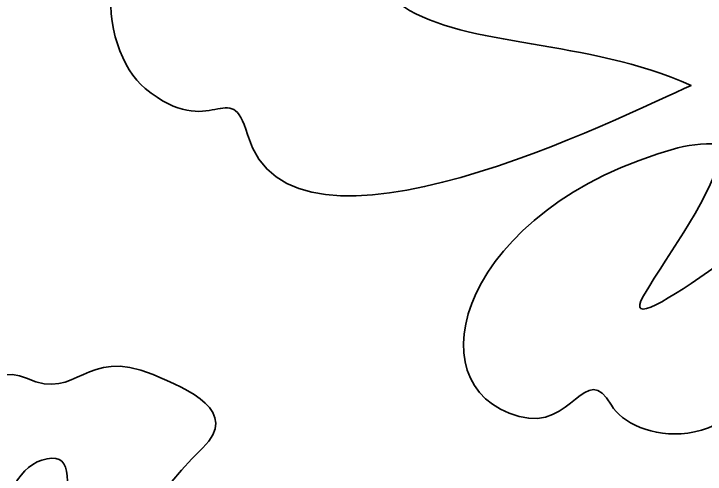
# Model space of a CAD drawing. Header units: centimetres. Extents: x -13.7 to 13.2, y -13.1 to 13.8.
# Drawn here: x -10.378 to -6.511, y -2.268 to 0.307 of the extents above; entities that cross this region are included whole.
import ezdxf

# ---------------------------------------------------------------- set-up
doc = ezdxf.new("R2010")
doc.units = ezdxf.units.CM
doc.header["$MEASUREMENT"] = 0
doc.layers.add('Layer 1', color=7, linetype='Continuous')

msp = doc.modelspace()

# ---------------------------------------------------------------- linework, layer by layer
at = {"layer": 'Layer 1', "color": 250, "lineweight": 35}
for points, knots in [([(-0.24145, 13.83027), (-7.6799, 13.82688), (-13.70893, 7.79605), (-13.70893, 0.35686), (-13.70893, 0.35686), (-13.70893, -7.08436), (-7.67661, -13.11673), (-0.23533, -13.11673), (-0.23533, -13.11673), (7.20381, -13.11673), (13.23483, -7.08765), (13.23812, 0.35079)], [0, 0, 0, 0, 0.25, 0.25, 0.25, 0.25, 0.5, 0.5, 0.5, 0.5, 1, 1, 1, 1]), ([(-8.19796, 0.34751), (-7.85091, 0.11713), (-7.17407, 0.16987), (-6.59052, -0.09338), (-6.59052, -0.09338), (-6.95474, -0.25315), (-8.83251, -1.2141), (-9.0711, -0.36754), (-9.0711, -0.36754), (-9.16608, -0.03039), (-9.26993, -0.41735), (-9.6443, -0.10965), (-9.6443, -0.10965), (-9.89761, 0.09857), (-10.04021, 0.91588), (-9.14011, 0.93125), (-9.14011, 0.93125), (-8.95959, 0.93434), (-9.29147, 1.94127), (-7.07794, 1.00022)], [0, 0, 0, 0, 0.1666667, 0.1666667, 0.1666667, 0.1666667, 0.3333333, 0.3333333, 0.3333333, 0.3333333, 0.5, 0.5, 0.5, 0.5, 0.6666667, 0.6666667, 0.6666667, 0.6666667, 1, 1, 1, 1]), ([(-8.19796, 0.34751), (-7.85091, 0.11713), (-7.17407, 0.16987), (-6.59052, -0.09338), (-6.59052, -0.09338), (-6.95474, -0.25315), (-8.83251, -1.2141), (-9.0711, -0.36754), (-9.0711, -0.36754), (-9.16608, -0.03039), (-9.26993, -0.41735), (-9.6443, -0.10965), (-9.6443, -0.10965), (-9.89761, 0.09857), (-10.04021, 0.91588), (-9.14011, 0.93125), (-9.14011, 0.93125), (-8.95959, 0.93434), (-9.29147, 1.94127), (-7.07794, 1.00022)], [0, 0, 0, 0, 0.1666667, 0.1666667, 0.1666667, 0.1666667, 0.3333333, 0.3333333, 0.3333333, 0.3333333, 0.5, 0.5, 0.5, 0.5, 0.6666667, 0.6666667, 0.6666667, 0.6666667, 1, 1, 1, 1]), ([(-6.66481, -0.44317), (-7.87649, -0.7753), (-8.16368, -1.77735), (-7.55237, -1.94553), (-7.55237, -1.94553), (-7.2494, -2.02887), (-7.18536, -1.62455), (-7.0351, -1.88264), (-7.0351, -1.88264), (-6.92583, -2.07022), (-6.34149, -2.24462), (-6.02568, -1.47652), (-6.02568, -1.47652), (-5.91477, -1.20674), (-5.75157, -0.93327), (-5.83735, -0.63528), (-5.83735, -0.63528), (-5.89741, -0.68728), (-7.05032, -1.60569), (-6.85642, -1.27112), (-6.85642, -1.27112), (-6.70367, -1.00761), (-6.4718, -0.72698), (-6.40687, -0.42401), (-6.40687, -0.42401), (-6.49509, -0.4166), (-6.57898, -0.42073), (-6.66481, -0.44317)], [0, 0, 0, 0, 0.125, 0.125, 0.125, 0.125, 0.25, 0.25, 0.25, 0.25, 0.375, 0.375, 0.375, 0.375, 0.5, 0.5, 0.5, 0.5, 0.625, 0.625, 0.625, 0.625, 0.75, 0.75, 0.75, 0.75, 1, 1, 1, 1]), ([(-6.66481, -0.44317), (-7.87649, -0.7753), (-8.16368, -1.77735), (-7.55237, -1.94553), (-7.55237, -1.94553), (-7.2494, -2.02887), (-7.18536, -1.62455), (-7.0351, -1.88264), (-7.0351, -1.88264), (-6.92583, -2.07022), (-6.34149, -2.24462), (-6.02568, -1.47652), (-6.02568, -1.47652), (-5.91477, -1.20674), (-5.75157, -0.93327), (-5.83735, -0.63528), (-5.83735, -0.63528), (-5.89741, -0.68728), (-7.05032, -1.60569), (-6.85642, -1.27112), (-6.85642, -1.27112), (-6.70367, -1.00761), (-6.4718, -0.72698), (-6.40687, -0.42401), (-6.40687, -0.42401), (-6.49509, -0.4166), (-6.57898, -0.42073), (-6.66481, -0.44317)], [0, 0, 0, 0, 0.125, 0.125, 0.125, 0.125, 0.25, 0.25, 0.25, 0.25, 0.375, 0.375, 0.375, 0.375, 0.5, 0.5, 0.5, 0.5, 0.625, 0.625, 0.625, 0.625, 0.75, 0.75, 0.75, 0.75, 1, 1, 1, 1]), ([(-9.84676, -4.41023), (-10.06121, -3.50461), (-9.99747, -2.78279), (-9.32023, -2.12092), (-9.32023, -2.12092), (-9.1123, -1.91766), (-9.40223, -1.79238), (-9.59862, -1.71152), (-9.59862, -1.71152), (-9.99016, -1.55026), (-10.0129, -1.86418), (-10.30626, -1.73152), (-10.30626, -1.73152), (-10.7184, -1.54518), (-11.32558, -2.62685), (-10.23655, -4.01312), (-10.23655, -4.01312), (-10.12077, -4.1605), (-9.98851, -4.28838), (-9.84676, -4.41023)], [0, 0, 0, 0, 0.1666667, 0.1666667, 0.1666667, 0.1666667, 0.3333333, 0.3333333, 0.3333333, 0.3333333, 0.5, 0.5, 0.5, 0.5, 0.6666667, 0.6666667, 0.6666667, 0.6666667, 1, 1, 1, 1]), ([(-9.84676, -4.41023), (-10.06121, -3.50461), (-9.99747, -2.78279), (-9.32023, -2.12092), (-9.32023, -2.12092), (-9.1123, -1.91766), (-9.40223, -1.79238), (-9.59862, -1.71152), (-9.59862, -1.71152), (-9.99016, -1.55026), (-10.0129, -1.86418), (-10.30626, -1.73152), (-10.30626, -1.73152), (-10.7184, -1.54518), (-11.32558, -2.62685), (-10.23655, -4.01312), (-10.23655, -4.01312), (-10.12077, -4.1605), (-9.98851, -4.28838), (-9.84676, -4.41023)], [0, 0, 0, 0, 0.1666667, 0.1666667, 0.1666667, 0.1666667, 0.3333333, 0.3333333, 0.3333333, 0.3333333, 0.5, 0.5, 0.5, 0.5, 0.6666667, 0.6666667, 0.6666667, 0.6666667, 1, 1, 1, 1]), ([(-4.51566, -4.17045), (-4.69956, -5.32864), (-5.27669, -6.28721), (-6.51554, -6.47803), (-6.51554, -6.47803), (-6.71611, -6.50888), (-6.91936, -6.5031), (-7.12148, -6.49713), (-7.12148, -6.49713), (-7.1671, -4.95084), (-6.2878, -4.12886), (-4.79485, -3.89127), (-4.79485, -3.89127), (-4.55885, -2.98251), (-4.28414, -2.36209), (-3.46261, -1.83472), (-3.46261, -1.83472), (-3.30199, -1.73162), (-3.12749, -1.67515), (-2.94404, -1.62708)], [0, 0, 0, 0, 0.1666667, 0.1666667, 0.1666667, 0.1666667, 0.3333333, 0.3333333, 0.3333333, 0.3333333, 0.5, 0.5, 0.5, 0.5, 0.6666667, 0.6666667, 0.6666667, 0.6666667, 1, 1, 1, 1]), ([(-4.51566, -4.17045), (-4.69956, -5.32864), (-5.27669, -6.28721), (-6.51554, -6.47803), (-6.51554, -6.47803), (-6.71611, -6.50888), (-6.91936, -6.5031), (-7.12148, -6.49713), (-7.12148, -6.49713), (-7.1671, -4.95084), (-6.2878, -4.12886), (-4.79485, -3.89127), (-4.79485, -3.89127), (-4.55885, -2.98251), (-4.28414, -2.36209), (-3.46261, -1.83472), (-3.46261, -1.83472), (-3.30199, -1.73162), (-3.12749, -1.67515), (-2.94404, -1.62708)], [0, 0, 0, 0, 0.1666667, 0.1666667, 0.1666667, 0.1666667, 0.3333333, 0.3333333, 0.3333333, 0.3333333, 0.5, 0.5, 0.5, 0.5, 0.6666667, 0.6666667, 0.6666667, 0.6666667, 1, 1, 1, 1]), ([(-10.1958, -3.60193), (-10.27218, -2.80851), (-9.87696, -2.07878), (-10.22207, -2.18944), (-10.22207, -2.18944), (-10.50335, -2.27969), (-10.57525, -2.96828), (-10.1958, -3.60193)], [0, 0, 0, 0, 0.3333333, 0.3333333, 0.3333333, 0.3333333, 1, 1, 1, 1]), ([(-10.1958, -3.60193), (-10.27218, -2.80851), (-9.87696, -2.07878), (-10.22207, -2.18944), (-10.22207, -2.18944), (-10.50335, -2.27969), (-10.57525, -2.96828), (-10.1958, -3.60193)], [0, 0, 0, 0, 0.3333333, 0.3333333, 0.3333333, 0.3333333, 1, 1, 1, 1])]:
    msp.add_open_spline(points, degree=3, knots=knots, dxfattribs=at)

doc.saveas('drawing.dxf')
